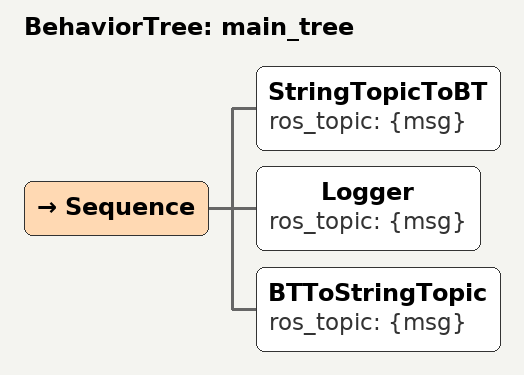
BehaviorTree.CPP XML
<?xml version="1.0" encoding="UTF-8"?>
<root BTCPP_format="4">
  <BehaviorTree ID="main_tree">
    <Sequence>
      <StringTopicToBT ros_topic="{msg}"/>
      <Logger ros_topic="{msg}"/>
      <BTToStringTopic ros_topic="{msg}"/>
    </Sequence>
  </BehaviorTree>

</root>
